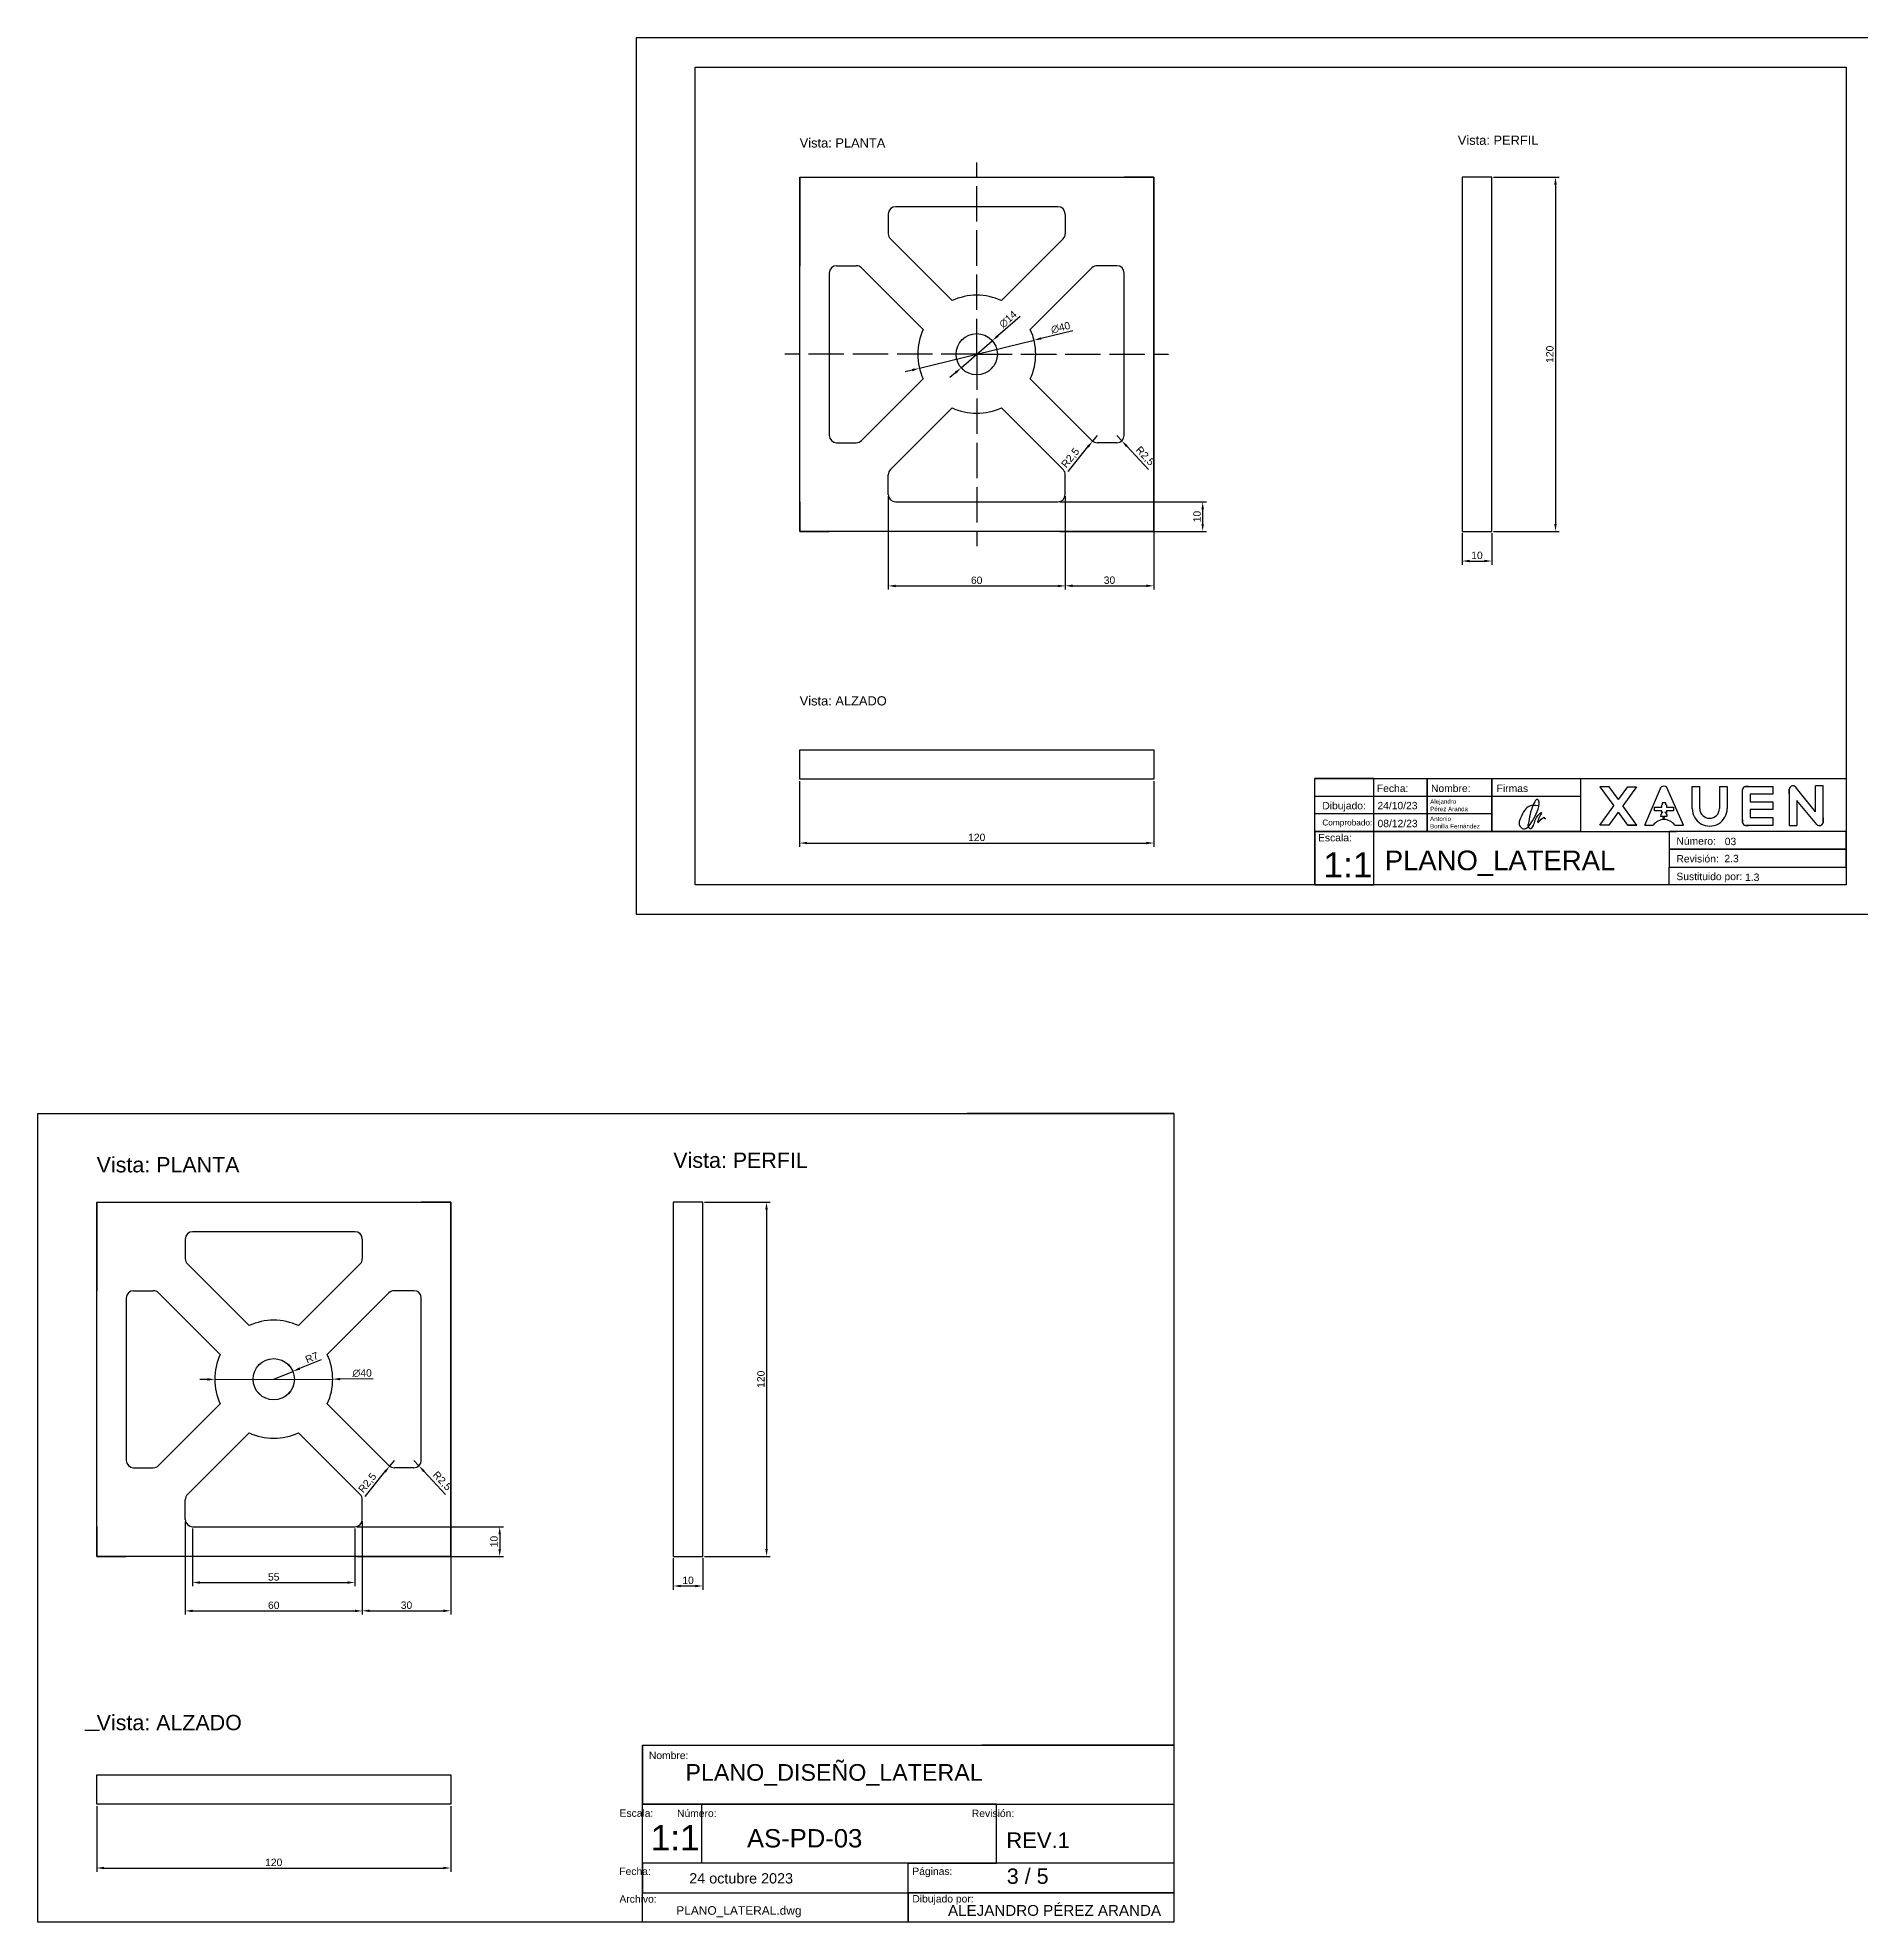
# Model space of a CAD drawing. Header units: millimetres. Extents: x 1763 to 2697, y 1718 to 2360.
# Drawn here: x 1763 to 2381, y 1721 to 2360 of the extents above; entities that cross this region are included whole.
import ezdxf

# ---------------------------------------------------------------- set-up
doc = ezdxf.new("R2010")
doc.units = ezdxf.units.MM
doc.linetypes.add('ACAD_ISO02W100', pattern=[15, 12, -3])
for name, color, linetype in [('BASE', 7, 'Continuous'), ('Cajetín', 7, 'Continuous'), ('COTA', 252, 'Continuous')]:
    doc.layers.add(name, color=color, linetype=linetype)
doc.styles.get("Standard").update_dxf_attribs({"font": 'arial.ttf'})
doc.dimstyles.new('ISO-25', dxfattribs={"dimtxt": 2.5, "dimasz": 2.5, "dimexe": 1.25, "dimexo": 0.625, "dimtad": 1, "dimtxsty": 'Standard', "dimcen": 2.5, "dimadec": 0, "dimazin": 0, "dimtfac": 1, "dimtmove": 0, "dimatfit": 3, "dimfxl": 1, "dimarcsym": 0})

# ---------------------------------------------------------------- blocks, each defined once
blk = doc.blocks.new('*D12')
at = {"layer": 'COTA', "color": 0, "lineweight": -2, "transparency": 16777216}
for p, q in [((1813.03, 1857.13), (1813.03, 1825.5)), ((1873.03, 1857.13), (1873.03, 1825.5)), ((1815.53, 1826.75), (1870.53, 1826.75))]:
    blk.add_line(p, q, dxfattribs=at)
at = {"layer": 'COTA', "color": 0, "transparency": 16777216}
for points in [[(1815.53, 1827.17), (1815.53, 1826.33), (1813.03, 1826.75)], [(1870.53, 1827.17), (1870.53, 1826.33), (1873.03, 1826.75)]]:
    blk.add_solid(points, dxfattribs=at)
at = {"layer": 'COTA', "color": 0, "transparency": 16777216, "insert": (1843.03, 1828.65), "char_height": 2.5, "attachment_point": 5}
blk.add_mtext('60', dxfattribs=at)
blk = doc.blocks.new('*D3')
at = {"layer": 'COTA', "color": 0, "lineweight": -2, "transparency": 16777216}
for p, q in [((1873.03, 1857.13), (1873.03, 1825.54)), ((1903.03, 1857.13), (1903.03, 1825.54)), ((1875.53, 1826.79), (1900.53, 1826.79))]:
    blk.add_line(p, q, dxfattribs=at)
at = {"layer": 'COTA', "color": 0, "transparency": 16777216}
for points in [[(1875.53, 1827.21), (1875.53, 1826.38), (1873.03, 1826.79)], [(1900.53, 1827.21), (1900.53, 1826.38), (1903.03, 1826.79)]]:
    blk.add_solid(points, dxfattribs=at)
at = {"layer": 'COTA', "color": 0, "transparency": 16777216, "insert": (1888.03, 1828.69), "char_height": 2.5, "attachment_point": 5}
blk.add_mtext('30', dxfattribs=at)
blk = doc.blocks.new('*D13')
at = {"layer": 'COTA', "color": 0, "lineweight": -2, "transparency": 16777216}
for p, q in [((1815.53, 1854.63), (1815.53, 1835.12)), ((1870.53, 1854.63), (1870.53, 1835.12)), ((1818.03, 1836.37), (1868.03, 1836.37))]:
    blk.add_line(p, q, dxfattribs=at)
at = {"layer": 'COTA', "color": 0, "transparency": 16777216}
for points in [[(1818.03, 1836.79), (1818.03, 1835.95), (1815.53, 1836.37)], [(1868.03, 1836.79), (1868.03, 1835.95), (1870.53, 1836.37)]]:
    blk.add_solid(points, dxfattribs=at)
at = {"layer": 'COTA', "color": 0, "transparency": 16777216, "insert": (1843.03, 1838.27), "char_height": 2.5, "attachment_point": 5}
blk.add_mtext('55', dxfattribs=at)
blk = doc.blocks.new('*D14')
at = {"layer": 'COTA', "color": 0, "lineweight": -2, "transparency": 16777216}
for p, q in [((1883.86, 1877.75), (1882.3, 1875.8)), ((1874, 1865.52), (1880.73, 1873.86))]:
    blk.add_line(p, q, dxfattribs=at)
at = {"layer": 'COTA', "color": 0, "transparency": 16777216}
blk.add_solid([(1880.4, 1874.12), (1881.05, 1873.6), (1882.3, 1875.8)], dxfattribs=at)
at = {"layer": 'COTA', "color": 0, "transparency": 16777216, "insert": (1874.92, 1870.05), "char_height": 2.5, "attachment_point": 5, "rotation": 51.12416}
blk.add_mtext('R2,5', dxfattribs=at)
blk = doc.blocks.new('*D15')
at = {"layer": 'COTA', "color": 0, "lineweight": -2, "transparency": 16777216}
for p, q in [((1859.11, 1911.87), (1851.82, 1908.87)), ((1843.03, 1905.25), (1849.51, 1907.92))]:
    blk.add_line(p, q, dxfattribs=at)
at = {"layer": 'COTA', "color": 0, "transparency": 16777216}
blk.add_solid([(1851.66, 1909.25), (1851.98, 1908.48), (1849.51, 1907.92)], dxfattribs=at)
at = {"layer": 'COTA', "color": 0, "transparency": 16777216, "insert": (1855.95, 1912.6), "char_height": 2.5, "attachment_point": 5, "rotation": 22.38913}
blk.add_mtext('R7', dxfattribs=at)
blk = doc.blocks.new('*D16')
at = {"layer": 'COTA', "color": 0, "lineweight": -2, "transparency": 16777216}
for p, q in [((1820.53, 1905.19), (1818.03, 1905.19)), ((1823.03, 1905.2), (1863.03, 1905.3)), ((1876.76, 1905.34), (1865.53, 1905.31))]:
    blk.add_line(p, q, dxfattribs=at)
at = {"layer": 'COTA', "color": 0, "transparency": 16777216}
for points in [[(1820.53, 1905.61), (1820.54, 1904.78), (1823.03, 1905.2)], [(1865.53, 1905.73), (1865.54, 1904.89), (1863.03, 1905.3)]]:
    blk.add_solid(points, dxfattribs=at)
at = {"layer": 'COTA', "color": 0, "transparency": 16777216, "insert": (1872.98, 1907.3), "char_height": 2.5, "attachment_point": 5, "rotation": 0.14967}
blk.add_mtext('∅40', dxfattribs=at)
blk = doc.blocks.new('*D17')
at = {"layer": 'COTA', "color": 0, "lineweight": -2, "transparency": 16777216}
for p, q in [((1890.53, 1877.75), (1892.23, 1875.92)), ((1901.21, 1866.22), (1893.93, 1874.08))]:
    blk.add_line(p, q, dxfattribs=at)
at = {"layer": 'COTA', "color": 0, "transparency": 16777216}
blk.add_solid([(1894.24, 1874.36), (1893.63, 1873.8), (1892.23, 1875.92)], dxfattribs=at)
at = {"layer": 'COTA', "color": 0, "transparency": 16777216, "insert": (1899.98, 1870.68), "char_height": 2.5, "attachment_point": 5, "rotation": 312.78667}
blk.add_mtext('R2,5', dxfattribs=at)
blk = doc.blocks.new('*D23')
at = {"layer": 'COTA', "color": 0, "lineweight": -2, "transparency": 16777216}
for p, q in [((1783.03, 1760.63), (1783.03, 1738.4)), ((1903.03, 1760.63), (1903.03, 1738.4)), ((1785.53, 1739.65), (1900.53, 1739.65))]:
    blk.add_line(p, q, dxfattribs=at)
at = {"layer": 'COTA', "color": 0, "transparency": 16777216}
for points in [[(1785.53, 1740.07), (1785.53, 1739.23), (1783.03, 1739.65)], [(1900.53, 1740.07), (1900.53, 1739.23), (1903.03, 1739.65)]]:
    blk.add_solid(points, dxfattribs=at)
at = {"layer": 'COTA', "color": 0, "transparency": 16777216, "insert": (1843.03, 1741.55), "char_height": 2.5, "attachment_point": 5}
blk.add_mtext('120', dxfattribs=at)
blk = doc.blocks.new('*D24')
at = {"layer": 'COTA', "color": 0, "lineweight": -2, "transparency": 16777216}
for p, q in [((1989.08, 1965.25), (2011.31, 1965.25)), ((2010.06, 1962.75), (2010.06, 1847.75)), ((1989.08, 1845.25), (2011.31, 1845.25))]:
    blk.add_line(p, q, dxfattribs=at)
at = {"layer": 'COTA', "color": 0, "transparency": 16777216}
for points in [[(2009.64, 1962.75), (2010.47, 1962.75), (2010.06, 1965.25)], [(2009.64, 1847.75), (2010.47, 1847.75), (2010.06, 1845.25)]]:
    blk.add_solid(points, dxfattribs=at)
at = {"layer": 'COTA', "color": 0, "transparency": 16777216, "insert": (2008.16, 1905.25), "char_height": 2.5, "attachment_point": 5, "rotation": 90}
blk.add_mtext('120', dxfattribs=at)
blk = doc.blocks.new('*D18')
at = {"layer": 'COTA', "color": 0, "lineweight": -2, "transparency": 16777216}
for p, q in [((1978.46, 1844.63), (1978.46, 1833.95)), ((1988.46, 1844.63), (1988.46, 1833.95)), ((1980.96, 1835.2), (1985.96, 1835.2))]:
    blk.add_line(p, q, dxfattribs=at)
at = {"layer": 'COTA', "color": 0, "transparency": 16777216}
for points in [[(1980.96, 1835.61), (1980.96, 1834.78), (1978.46, 1835.2)], [(1985.96, 1835.61), (1985.96, 1834.78), (1988.46, 1835.2)]]:
    blk.add_solid(points, dxfattribs=at)
at = {"layer": 'COTA', "color": 0, "transparency": 16777216, "insert": (1983.46, 1837.1), "char_height": 2.5, "attachment_point": 5}
blk.add_mtext('10', dxfattribs=at)
blk = doc.blocks.new('*D25')
at = {"layer": 'COTA', "color": 0, "lineweight": -2, "transparency": 16777216}
for p, q in [((1871.16, 1855.25), (1920.86, 1855.25)), ((1919.61, 1852.75), (1919.61, 1847.75)), ((1871.16, 1845.25), (1920.86, 1845.25))]:
    blk.add_line(p, q, dxfattribs=at)
at = {"layer": 'COTA', "color": 0, "transparency": 16777216}
for points in [[(1919.2, 1852.75), (1920.03, 1852.75), (1919.61, 1855.25)], [(1919.2, 1847.75), (1920.03, 1847.75), (1919.61, 1845.25)]]:
    blk.add_solid(points, dxfattribs=at)
at = {"layer": 'COTA', "color": 0, "transparency": 16777216, "insert": (1917.71, 1850.25), "char_height": 2.5, "attachment_point": 5, "rotation": 90}
blk.add_mtext('10', dxfattribs=at)
blk = doc.blocks.new('*D28')
at = {"layer": 'COTA', "color": 0, "lineweight": -2, "transparency": 16777216}
for p, q in [((2109.41, 2202.54), (2159.11, 2202.54)), ((2157.86, 2200.04), (2157.86, 2195.04)), ((2109.41, 2192.54), (2159.11, 2192.54))]:
    blk.add_line(p, q, dxfattribs=at)
at = {"layer": 'COTA', "color": 0, "transparency": 16777216}
for points in [[(2157.45, 2200.04), (2158.28, 2200.04), (2157.86, 2202.54)], [(2157.45, 2195.04), (2158.28, 2195.04), (2157.86, 2192.54)]]:
    blk.add_solid(points, dxfattribs=at)
at = {"layer": 'COTA', "color": 0, "transparency": 16777216, "insert": (2155.96, 2197.54), "char_height": 2.5, "attachment_point": 5, "rotation": 90}
blk.add_mtext('10', dxfattribs=at)
blk = doc.blocks.new('*D30')
at = {"layer": 'COTA', "color": 0, "lineweight": -2, "transparency": 16777216}
for p, q in [((2051.28, 2204.41), (2051.28, 2172.79)), ((2111.28, 2204.41), (2111.28, 2172.79)), ((2053.78, 2174.04), (2108.78, 2174.04))]:
    blk.add_line(p, q, dxfattribs=at)
at = {"layer": 'COTA', "color": 0, "transparency": 16777216}
for points in [[(2053.78, 2174.45), (2053.78, 2173.62), (2051.28, 2174.04)], [(2108.78, 2174.45), (2108.78, 2173.62), (2111.28, 2174.04)]]:
    blk.add_solid(points, dxfattribs=at)
at = {"layer": 'COTA', "color": 0, "transparency": 16777216, "insert": (2081.28, 2175.94), "char_height": 2.5, "attachment_point": 5}
blk.add_mtext('60', dxfattribs=at)
blk = doc.blocks.new('*D29')
at = {"layer": 'COTA', "color": 0, "lineweight": -2, "transparency": 16777216}
for p, q in [((2111.28, 2204.41), (2111.28, 2172.83)), ((2141.28, 2204.41), (2141.28, 2172.83)), ((2113.78, 2174.08), (2138.78, 2174.08))]:
    blk.add_line(p, q, dxfattribs=at)
at = {"layer": 'COTA', "color": 0, "transparency": 16777216}
for points in [[(2113.78, 2174.5), (2113.78, 2173.66), (2111.28, 2174.08)], [(2138.78, 2174.5), (2138.78, 2173.66), (2141.28, 2174.08)]]:
    blk.add_solid(points, dxfattribs=at)
at = {"layer": 'COTA', "color": 0, "transparency": 16777216, "insert": (2126.28, 2175.98), "char_height": 2.5, "attachment_point": 5}
blk.add_mtext('30', dxfattribs=at)
blk = doc.blocks.new('*D32')
at = {"layer": 'COTA', "color": 0, "lineweight": -2, "transparency": 16777216}
for p, q in [((2122.11, 2225.04), (2120.54, 2223.09)), ((2112.25, 2212.8), (2118.98, 2221.14))]:
    blk.add_line(p, q, dxfattribs=at)
at = {"layer": 'COTA', "color": 0, "transparency": 16777216}
blk.add_solid([(2118.65, 2221.41), (2119.3, 2220.88), (2120.54, 2223.09)], dxfattribs=at)
at = {"layer": 'COTA', "color": 0, "transparency": 16777216, "insert": (2113.17, 2217.34), "char_height": 2.5, "attachment_point": 5, "rotation": 51.12416}
blk.add_mtext('R2,5', dxfattribs=at)
blk = doc.blocks.new('*D34')
at = {"layer": 'COTA', "color": 0, "lineweight": -2, "transparency": 16777216}
for p, q in [((2128.78, 2225.04), (2130.48, 2223.2)), ((2139.46, 2213.51), (2132.18, 2221.37))]:
    blk.add_line(p, q, dxfattribs=at)
at = {"layer": 'COTA', "color": 0, "transparency": 16777216}
blk.add_solid([(2132.49, 2221.65), (2131.87, 2221.08), (2130.48, 2223.2)], dxfattribs=at)
at = {"layer": 'COTA', "color": 0, "transparency": 16777216, "insert": (2138.23, 2217.96), "char_height": 2.5, "attachment_point": 5, "rotation": 312.78667}
blk.add_mtext('R2,5', dxfattribs=at)
blk = doc.blocks.new('*D35')
at = {"layer": 'COTA', "color": 0, "lineweight": -2, "transparency": 16777216}
for p, q in [((2021.28, 2107.91), (2021.28, 2085.68)), ((2141.28, 2107.91), (2141.28, 2085.68)), ((2023.78, 2086.93), (2138.78, 2086.93))]:
    blk.add_line(p, q, dxfattribs=at)
at = {"layer": 'COTA', "color": 0, "transparency": 16777216}
for points in [[(2023.78, 2087.35), (2023.78, 2086.52), (2021.28, 2086.93)], [(2138.78, 2087.35), (2138.78, 2086.52), (2141.28, 2086.93)]]:
    blk.add_solid(points, dxfattribs=at)
at = {"layer": 'COTA', "color": 0, "transparency": 16777216, "insert": (2081.28, 2088.84), "char_height": 2.5, "attachment_point": 5}
blk.add_mtext('120', dxfattribs=at)
blk = doc.blocks.new('*D36')
at = {"layer": 'COTA', "color": 0, "lineweight": -2, "transparency": 16777216}
for p, q in [((2256.46, 2312.54), (2278.69, 2312.54)), ((2277.44, 2310.04), (2277.44, 2195.04)), ((2256.46, 2192.54), (2278.69, 2192.54))]:
    blk.add_line(p, q, dxfattribs=at)
at = {"layer": 'COTA', "color": 0, "transparency": 16777216}
for points in [[(2277.02, 2310.04), (2277.85, 2310.04), (2277.44, 2312.54)], [(2277.02, 2195.04), (2277.85, 2195.04), (2277.44, 2192.54)]]:
    blk.add_solid(points, dxfattribs=at)
at = {"layer": 'COTA', "color": 0, "transparency": 16777216, "insert": (2275.53, 2252.54), "char_height": 2.5, "attachment_point": 5, "rotation": 90}
blk.add_mtext('120', dxfattribs=at)
blk = doc.blocks.new('*D37')
at = {"layer": 'COTA', "color": 0, "lineweight": -2, "transparency": 16777216}
for p, q in [((2245.83, 2191.91), (2245.83, 2181.23)), ((2255.83, 2191.91), (2255.83, 2181.23)), ((2248.33, 2182.48), (2253.33, 2182.48))]:
    blk.add_line(p, q, dxfattribs=at)
at = {"layer": 'COTA', "color": 0, "transparency": 16777216}
for points in [[(2248.33, 2182.9), (2248.33, 2182.07), (2245.83, 2182.48)], [(2253.33, 2182.9), (2253.33, 2182.07), (2255.83, 2182.48)]]:
    blk.add_solid(points, dxfattribs=at)
at = {"layer": 'COTA', "color": 0, "transparency": 16777216, "insert": (2250.83, 2184.38), "char_height": 2.5, "attachment_point": 5}
blk.add_mtext('10', dxfattribs=at)
blk = doc.blocks.new('*D38')
at = {"layer": 'COTA', "color": 0, "lineweight": -2, "transparency": 16777216}
for p, q in [((2096.03, 2265.36), (2088.45, 2258.77)), ((2076, 2247.94), (2086.57, 2257.13)), ((2074.12, 2246.3), (2072.23, 2244.66))]:
    blk.add_line(p, q, dxfattribs=at)
at = {"layer": 'COTA', "color": 0, "transparency": 16777216}
for points in [[(2088.18, 2259.09), (2088.72, 2258.46), (2086.57, 2257.13)], [(2073.84, 2246.62), (2074.39, 2245.99), (2076, 2247.94)]]:
    blk.add_solid(points, dxfattribs=at)
at = {"layer": 'COTA', "color": 0, "transparency": 16777216, "insert": (2091.89, 2264.37), "char_height": 2.5, "attachment_point": 5, "rotation": 41.02001}
blk.add_mtext('∅14', dxfattribs=at)
blk = doc.blocks.new('*D59')
at = {"layer": 'COTA', "color": 0, "lineweight": -2, "transparency": 16777216}
for p, q in [((2113.84, 2260.53), (2103.13, 2257.9)), ((2061.86, 2247.77), (2100.71, 2257.31)), ((2059.43, 2247.17), (2057.01, 2246.57))]:
    blk.add_line(p, q, dxfattribs=at)
at = {"layer": 'COTA', "color": 0, "transparency": 16777216}
for points in [[(2103.04, 2258.31), (2103.23, 2257.5), (2100.71, 2257.31)], [(2059.33, 2247.58), (2059.53, 2246.77), (2061.86, 2247.77)]]:
    blk.add_solid(points, dxfattribs=at)
at = {"layer": 'COTA', "color": 0, "transparency": 16777216, "insert": (2109.71, 2261.55), "char_height": 2.5, "attachment_point": 5, "rotation": 13.79635}
blk.add_mtext('∅40', dxfattribs=at)

msp = doc.modelspace()

# ---------------------------------------------------------------- linework, layer by layer
for p, q in [((2245.833, 2312.537), (2245.833, 2192.537)), ((2255.833, 2312.537), (2245.833, 2312.537)), ((2255.833, 2192.537), (2255.833, 2312.537)), ((2141.284, 2202.537), (2141.284, 2192.537)), ((2245.833, 2192.537), (2255.833, 2192.537)), ((2021.284, 2118.537), (2141.284, 2118.537)), ((2021.284, 2108.537), (2021.284, 2118.537)), ((2141.284, 2118.537), (2141.284, 2108.537)), ((2141.284, 2108.537), (2021.284, 2108.537)), ((1763.034, 1995.25), (1783.034, 1995.25)), ((2148.034, 1995.25), (2078.034, 1995.25)), ((1978.456, 1965.25), (1978.456, 1845.25)), ((1988.456, 1965.25), (1978.456, 1965.25)), ((1988.456, 1845.25), (1988.456, 1965.25)), ((2148.034, 1892.209), (2148.034, 1872.209)), ((1903.034, 1855.25), (1903.034, 1845.25)), ((1978.456, 1845.25), (1988.456, 1845.25)), ((1784.034, 1786.25), (1779.03, 1786.25)), ((1784.034, 1786.25), (1784.034, 1786.25)), ((1783.034, 1771.25), (1903.034, 1771.25)), ((1783.034, 1761.25), (1783.034, 1771.25)), ((1903.034, 1771.25), (1903.034, 1761.25)), ((1903.034, 1761.25), (1783.034, 1761.25))]:
    msp.add_line(p, q)
msp.add_lwpolyline([(1763.034, 1995.25), (2148.034, 1995.25), (2148.034, 1721.25), (1763.034, 1721.25)], close=True)
at = {"layer": 'BASE'}
for p, q in [((2021.284, 2312.537), (2021.284, 2292.537)), ((2021.284, 2312.537), (2021.284, 2292.537)), ((2021.284, 2312.537), (2041.284, 2312.537)), ((2141.284, 2192.537), (2141.284, 2312.537)), ((2141.284, 2312.537), (2141.284, 2292.537)), ((2051.284, 2300.037), (2051.284, 2293.367)), ((2111.284, 2300.037), (2111.284, 2293.367)), ((2021.284, 2292.537), (2021.284, 2282.537)), ((2072.914, 2270.701), (2052.016, 2291.599)), ((2089.654, 2270.701), (2110.552, 2291.599)), ((2033.784, 2282.537), (2040.454, 2282.537)), ((2042.222, 2281.805), (2063.12, 2260.907)), ((2099.448, 2260.907), (2120.346, 2281.805)), ((2128.784, 2282.537), (2122.114, 2282.537)), ((2081.284, 2272.537), (2081.284, 2272.537)), ((2075.668, 2256.715), (2077.106, 2258.153)), ((2086.9, 2256.715), (2085.462, 2258.153)), ((2075.668, 2248.359), (2077.106, 2246.92)), ((2085.462, 2246.92), (2086.9, 2248.359)), ((2042.222, 2223.269), (2063.12, 2244.167)), ((2120.346, 2223.269), (2099.448, 2244.167)), ((2052.016, 2213.475), (2072.914, 2234.372)), ((2089.654, 2234.372), (2110.552, 2213.475)), ((2033.784, 2222.537), (2040.454, 2222.537)), ((2128.784, 2222.537), (2122.114, 2222.537)), ((2021.284, 2192.537), (2021.284, 2212.537)), ((2051.284, 2205.037), (2051.284, 2211.707)), ((2111.284, 2205.037), (2111.284, 2211.707)), ((2141.284, 2192.537), (2141.284, 2212.537)), ((1783.034, 1965.25), (1783.034, 1945.25)), ((1783.034, 1965.25), (1783.034, 1945.25)), ((1783.034, 1965.25), (1803.034, 1965.25)), ((1903.034, 1845.25), (1903.034, 1965.25)), ((1903.034, 1965.25), (1903.034, 1945.25)), ((1813.034, 1952.75), (1813.034, 1946.08)), ((1873.034, 1952.75), (1873.034, 1946.08)), ((1783.034, 1945.25), (1783.034, 1935.25)), ((1834.665, 1923.415), (1813.767, 1944.313)), ((1851.404, 1923.415), (1872.302, 1944.313)), ((1795.534, 1935.25), (1802.204, 1935.25)), ((1890.534, 1935.25), (1883.864, 1935.25)), ((1803.972, 1934.518), (1824.87, 1913.62)), ((1861.199, 1913.62), (1882.097, 1934.518)), ((1843.034, 1925.25), (1843.034, 1925.25)), ((1837.418, 1909.429), (1838.856, 1910.867)), ((1848.651, 1909.429), (1847.213, 1910.867)), ((1803.972, 1875.983), (1824.87, 1896.881)), ((1837.418, 1901.072), (1838.856, 1899.634)), ((1847.213, 1899.634), (1848.651, 1901.072)), ((1882.097, 1875.983), (1861.199, 1896.881)), ((1813.767, 1866.188), (1834.665, 1887.086)), ((1851.404, 1887.086), (1872.302, 1866.188)), ((1795.534, 1875.25), (1802.204, 1875.25)), ((1890.534, 1875.25), (1883.864, 1875.25)), ((1783.034, 1845.25), (1783.034, 1865.25)), ((1903.034, 1845.25), (1903.034, 1865.25)), ((1813.034, 1857.75), (1813.034, 1864.42)), ((1873.034, 1857.75), (1873.034, 1864.42))]:
    msp.add_line(p, q, dxfattribs=at)
for points in [[(2021.284, 2312.537), (2141.284, 2312.537), (2141.284, 2192.537), (2021.284, 2192.537)], [(1783.034, 1965.25), (1903.034, 1965.25), (1903.034, 1845.25), (1783.034, 1845.25)]]:
    msp.add_lwpolyline(points, close=True, dxfattribs=at)
for points in [[(2141.284, 2302.537), (2141.284, 2312.537), (2131.284, 2312.537)], [(2108.784, 2302.537), (2053.784, 2302.537)], [(2031.284, 2280.037), (2031.284, 2225.037)], [(2131.284, 2225.037), (2131.284, 2280.037)], [(2021.284, 2202.537), (2021.284, 2192.537), (2031.284, 2192.537)], [(2053.784, 2202.537), (2108.784, 2202.537)], [(1903.034, 1955.25), (1903.034, 1965.25), (1893.034, 1965.25)], [(1870.534, 1955.25), (1815.534, 1955.25)], [(1793.034, 1932.75), (1793.034, 1877.75)], [(1893.034, 1877.75), (1893.034, 1932.75)], [(1783.034, 1855.25), (1783.034, 1845.25), (1793.034, 1845.25)], [(1815.534, 1855.25), (1870.534, 1855.25)]]:
    msp.add_lwpolyline(points, dxfattribs=at)
for centre in [(2081.284, 2252.537), (1843.034, 1905.25)]:
    msp.add_circle(centre, 7, dxfattribs=at)
for centre, radius, start, end in [((2053.784, 2300.037), 2.5, 90, 180), ((2108.784, 2300.037), 2.5, 0, 90), ((2053.784, 2293.367), 2.5, 180, 225), ((2108.784, 2293.367), 2.5, 315, 0), ((2033.784, 2280.037), 2.5, 90, 180), ((2040.454, 2280.037), 2.5, 45, 90), ((2122.114, 2280.037), 2.5, 90, 135), ((2128.784, 2280.037), 2.5, 0, 90), ((2081.284, 2252.537), 20, 65.260359, 114.739641), ((2081.284, 2252.537), 20, 155.260359, 204.739641), ((2081.284, 2252.537), 20, 335.260359, 24.739641), ((2081.284, 2252.537), 20, 245.260359, 294.739641), ((2033.784, 2225.037), 2.5, 180, 270), ((2040.454, 2225.037), 2.5, 270, 315), ((2122.114, 2225.037), 2.5, 225, 270), ((2128.784, 2225.037), 2.5, 270, 0), ((2053.784, 2211.707), 2.5, 135, 180), ((2108.784, 2211.707), 2.5, 0, 45), ((2053.784, 2205.037), 2.5, 180, 270), ((2108.784, 2205.037), 2.5, 270, 0), ((1815.534, 1952.75), 2.5, 90, 180), ((1870.534, 1952.75), 2.5, 0, 90), ((1815.534, 1946.08), 2.5, 180, 225), ((1870.534, 1946.08), 2.5, 315, 0), ((1795.534, 1932.75), 2.5, 90, 180), ((1802.204, 1932.75), 2.5, 45, 90), ((1883.864, 1932.75), 2.5, 90, 135), ((1890.534, 1932.75), 2.5, 0, 90), ((1843.034, 1905.25), 20, 65.260359, 114.739641), ((1843.034, 1905.25), 20, 155.260359, 204.739641), ((1843.034, 1905.25), 20, 335.260359, 24.739641), ((1843.034, 1905.25), 20, 245.260359, 294.739641), ((1795.534, 1877.75), 2.5, 180, 270), ((1890.534, 1877.75), 2.5, 270, 0), ((1802.204, 1877.75), 2.5, 270, 315), ((1883.864, 1877.75), 2.5, 225, 270), ((1815.534, 1864.42), 2.5, 135, 180), ((1870.534, 1864.42), 2.5, 0, 45), ((1815.534, 1857.75), 2.5, 180, 270), ((1870.534, 1857.75), 2.5, 270, 0)]:
    msp.add_arc(centre, radius, start, end, dxfattribs=at)
at = {"layer": 'Cajetín'}
for p, q in [((2215.916, 2108.798), (2195.916, 2108.798)), ((2215.916, 2090.798), (2215.916, 2108.798)), ((2195.916, 2102.798), (2215.916, 2102.798)), ((2215.916, 2102.798), (2285.916, 2102.798)), ((2285.916, 2102.798), (2285.916, 2096.798)), ((2295.648, 2106.011), (2292.511, 2106.011)), ((2292.511, 2106.011), (2297.207, 2099.498)), ((2298.766, 2101.659), (2295.648, 2106.011)), ((2298.766, 2101.659), (2301.907, 2106.011)), ((2304.907, 2106.011), (2300.269, 2099.56)), ((2301.907, 2106.011), (2304.907, 2106.011)), ((2307.746, 2092.996), (2313.3, 2105.939)), ((2320.769, 2092.996), (2315.116, 2105.951)), ((2342.87, 2106.062), (2341.87, 2106.062)), ((2365.602, 2097.548), (2359.154, 2105.5)), ((2366, 2093.191), (2359.252, 2101.354)), ((2215.916, 2096.798), (2195.916, 2096.798)), ((2215.916, 2090.798), (2215.916, 2096.798)), ((2255.916, 2096.798), (2215.916, 2096.798)), ((2292.511, 2092.991), (2297.207, 2099.498)), ((2298.718, 2097.402), (2295.548, 2092.991)), ((2298.718, 2097.402), (2301.899, 2092.991)), ((2304.975, 2092.991), (2300.269, 2099.56)), ((2313.073, 2096.068), (2313.073, 2096.067)), ((2313.073, 2096.067), (2313.983, 2096.065)), ((2314.043, 2095.685), (2313.983, 2096.065)), ((2314.355, 2096.063), (2314.268, 2095.642)), ((2314.355, 2096.063), (2315.264, 2096.061)), ((2368.161, 2093.823), (2368.161, 2095.517)), ((2195.916, 2090.798), (2215.916, 2090.798)), ((2215.916, 2090.798), (2315.916, 2090.798)), ((2295.548, 2092.991), (2292.511, 2092.991)), ((2304.975, 2092.991), (2301.899, 2092.991)), ((2301.927, 2092.991), (2304.975, 2092.991)), ((2315.916, 2090.798), (2318.416, 2090.798)), ((1968.034, 1781.25), (1968.034, 1761.25)), ((2148.034, 1781.25), (2083.034, 1781.25)), ((1968.034, 1741.25), (1968.034, 1761.25)), ((1968.034, 1761.25), (2148.034, 1761.25)), ((2088.034, 1761.25), (1968.034, 1761.25)), ((1968.034, 1761.25), (1988.034, 1761.25)), ((1988.034, 1761.25), (1988.034, 1741.25)), ((2088.034, 1741.25), (2088.034, 1761.25)), ((1968.034, 1721.25), (1968.034, 1741.25)), ((2148.034, 1741.25), (1968.034, 1741.25)), ((1968.034, 1741.25), (1968.034, 1731.25)), ((2058.034, 1721.25), (2058.034, 1741.25)), ((2058.034, 1741.25), (2088.034, 1741.25)), ((1968.034, 1731.25), (2148.034, 1731.25)), ((2148.034, 1731.25), (2058.034, 1731.25)), ((2058.034, 1731.25), (2058.034, 1721.25))]:
    msp.add_line(p, q, dxfattribs=at)
for points in [[(1965.916, 2062.798), (2385.916, 2062.798), (2385.916, 2359.798), (1965.916, 2359.798)], [(1985.916, 2349.798), (2375.916, 2349.798), (2375.916, 2072.798), (1985.916, 2072.798)], [(2375.916, 2072.798), (2195.916, 2072.798), (2195.916, 2108.798), (2375.916, 2108.798)], [(2215.916, 2108.798), (2233.916, 2108.798), (2233.916, 2090.798), (2215.916, 2090.798)], [(2233.916, 2108.798), (2255.916, 2108.798), (2255.916, 2090.798), (2233.916, 2090.798)], [(2255.916, 2108.798), (2285.916, 2108.798), (2285.916, 2090.798), (2255.916, 2090.798)], [(2195.916, 2072.798), (2215.916, 2072.798), (2215.916, 2090.798), (2195.916, 2090.798)], [(2315.916, 2084.798), (2375.916, 2084.798), (2375.916, 2090.798), (2315.916, 2090.798)], [(2315.916, 2078.798), (2375.916, 2078.798), (2375.916, 2084.798), (2315.916, 2084.798)], [(2375.916, 2072.798), (2315.916, 2072.798), (2315.916, 2078.798), (2375.916, 2078.798)], [(2148.034, 1721.25), (1968.034, 1721.25), (1968.034, 1781.25), (2148.034, 1781.25)]]:
    msp.add_lwpolyline(points, close=True, dxfattribs=at)
for points in [[(2323.787, 2098.587), (2323.787, 2106.055), (2326.339, 2106.055)], [(2326.339, 2098.611), (2326.339, 2106.055)], [(2333.011, 2106.055), (2335.634, 2106.055), (2335.634, 2098.587)], [(2333.011, 2106.055), (2333.011, 2098.611)], [(2340.87, 2093.887), (2340.87, 2105.062)], [(2340.87, 2104.062), (2340.87, 2105.062)], [(2341.87, 2106.062), (2351.054, 2106.062), (2351.054, 2103.483)], [(2341.87, 2106.062), (2342.87, 2106.062)], [(2351.054, 2103.483), (2343.458, 2103.483), (2343.458, 2100.846), (2351.054, 2100.846)], [(2351.054, 2100.846), (2351.054, 2098.311)], [(2356.592, 2105.133), (2356.592, 2092.858), (2359.252, 2092.858)], [(2356.592, 2103.634), (2356.592, 2105.133)], [(2359.252, 2101.354), (2359.252, 2092.858)], [(2368.161, 2093.823), (2368.161, 2106.312), (2365.602, 2106.312)], [(2365.602, 2097.548), (2365.602, 2106.312)], [(2313.468, 2097.823), (2311.036, 2097.823), (2311.036, 2099.125), (2313.468, 2099.125)], [(2313.468, 2099.125), (2313.468, 2099.818), (2313.617, 2099.818)], [(2313.822, 2097.264), (2313.468, 2097.264), (2313.468, 2097.823)], [(2314.886, 2099.818), (2314.886, 2100.534), (2313.617, 2100.534), (2313.617, 2099.818)], [(2315.043, 2097.823), (2315.043, 2097.264), (2314.515, 2097.264)], [(2314.886, 2099.818), (2315.043, 2099.818), (2315.043, 2099.125)], [(2315.043, 2099.125), (2317.474, 2099.125), (2317.474, 2097.823), (2315.043, 2097.823)], [(2340.87, 2094.887), (2340.87, 2093.887)], [(2351.054, 2095.612), (2351.054, 2092.887), (2341.87, 2092.887)], [(2351.054, 2098.311), (2343.438, 2098.311), (2343.438, 2095.612), (2351.054, 2095.612)], [(2368.161, 2095.517), (2368.161, 2093.823)], [(2307.746, 2092.996), (2310.574, 2092.996)], [(2317.86, 2092.996), (2320.769, 2092.996)], [(2341.87, 2092.887), (2342.87, 2092.887)], [(2366.832, 2092.858), (2366.931, 2092.858)], [(2366.931, 2092.858), (2366.832, 2092.858)]]:
    msp.add_lwpolyline(points, dxfattribs=at)
msp.add_circle((2314.12, 2095.475), 0.224, dxfattribs=at)
for centre, radius, start, end in [((2314.218, 2104.484), 1.72, 58.50033, 122.238807), ((2341.87, 2105.062), 1, 90, 180), ((2357.922, 2104.973), 1.339, 23.160339, 173.13873), ((2314.217, 2090.451), 4.444, 34.948588, 145.051412), ((2314.169, 2096.214), 1.106, 108.268167, 187.615043), ((2314.169, 2096.214), 1.106, 352.020915, 71.731833), ((2329.711, 2098.599), 5.923, 179.886384, 0.113616), ((2329.675, 2098.654), 3.336, 180.734198, 359.265802), ((2341.87, 2093.887), 1, 180, 270), ((2366.881, 2094.188), 1.331, 228.500793, 344.117905)]:
    msp.add_arc(centre, radius, start, end, dxfattribs=at)
msp.add_spline([(2271.437, 2099.526), (2268.664, 2099.422), (2267.038, 2098.122), (2265.584, 2095.334), (2265.162, 2093.067), (2265.817, 2092.166), (2266.56, 2091.753), (2267.611, 2091.948), (2269.178, 2093.725), (2270.898, 2096.774), (2271.93, 2100.2), (2271.759, 2101.219), (2271.4, 2101.644), (2270.092, 2100.305), (2268.166, 2093.378), (2268.102, 2093.092), (2268.479, 2092.078), (2269.163, 2091.907), (2269.224, 2091.929), (2270.123, 2093.287), (2271.954, 2096.764), (2272.57, 2097.247), (2271.521, 2094.644), (2271.35, 2093.961), (2273.401, 2095.62), (2273.647, 2095.707), (2273.601, 2095.331), (2274.148, 2095.236)], degree=3, dxfattribs=at)
at = {"layer": 'COTA', "linetype": 'ACAD_ISO02W100'}
for q in [(2081.284, 2317.537), (2016.284, 2252.537), (2081.284, 2187.537), (2146.284, 2252.537)]:
    msp.add_line((2081.284, 2252.537), q, dxfattribs=at)

# ---------------------------------------------------------------- texts
at = {"attachment_point": 1}
for s, width, gutter_width, heights, insert, char_height in [('PLANO_LATERAL', 247.55724, 33.326, [0], (2219.566, 2084.388), 6.66512), ('3 / 5', 104.23749, 26.071, [61.486], (2091.478, 1739.492), 5.2142)]:
    msp.add_mtext_dynamic_manual_height_columns(s, width=width, gutter_width=gutter_width, heights=heights, dxfattribs=dict(at, insert=insert, char_height=char_height))
at = {"layer": 'BASE', "attachment_point": 1}
for s, width, gutter_width, insert, char_height in [('Vista: PLANTA', 186.03614, 15.582, (2021.284, 2325.704), 3.11638), ('Vista: PERFIL', 186.03614, 15.582, (2244.326, 2326.625), 3.11638), ('Vista: ALZADO', 186.03614, 15.582, (2021.284, 2136.666), 3.11638), ('Vista: PLANTA', 310.06023, 25.97, (1783.034, 1980.529), 5.19396), ('Vista: PERFIL', 310.06023, 25.97, (1978.456, 1982.064), 5.19396), ('Vista: ALZADO', 310.06023, 25.97, (1783.034, 1791.529), 5.19396)]:
    msp.add_mtext_dynamic_manual_height_columns(s, width=width, gutter_width=gutter_width, heights=[0], dxfattribs=dict(at, insert=insert, char_height=char_height))
at = {"layer": 'Cajetín', "attachment_point": 1}
for s, width, gutter_width, heights, insert, char_height in [('Dibujado:', 2.46235, 12.5, [0], (2198.416, 2100.853), 2.5), ('Fecha:', 2.46235, 12.5, [0], (2216.914, 2106.71), 2.5), ('24/10/23', 2.46235, 12.5, [0], (2217.079, 2100.867), 2.5), ('Alejandro Pérez Aranda', 13.66588, 12.5, [7.916], (2234.964, 2101.722), 1.5), ('Nombre:', 2.46235, 12.5, [0], (2235.256, 2106.717), 2.5), ('Firmas', 2.46235, 12.5, [0], (2257.489, 2106.717), 2.5), ('Comprobado:', 2.5, 12.5, [0], (2198.416, 2094.882), 2), ('08/12/23', 2.46235, 12.5, [0], (2217.12, 2094.801), 2.5), ('Antonio \\PBonilla Fernández', 18.88062, 12.5, [7.02], (2234.918, 2095.885), 1.5), ('Escala:', 20, 12.5, [0], (2196.968, 2090.008), 2.5), ('Número:', 2.46235, 12.5, [0], (2318.416, 2088.853), 2.5), ('03', 2.46235, 12.5, [0], (2334.807, 2088.722), 2.5), ('1:1', 47.04129, 42.785, [0], (2198.783, 2083.826), 8.557), ('Revisión:', 19.90916, 12.5, [5.96], (2318.416, 2082.853), 2.5), ('2.3', 2.46235, 12.5, [0], (2334.682, 2082.933), 2.5), ('Sustituido por:', 24.25851, 12.5, [4.341], (2318.416, 2076.853), 2.5), ('1.3', 2.46235, 12.5, [0], (2341.68, 2076.592), 2.5), ('Nombre:', 94.73064, 12.5, [0], (1970.184, 1779.051), 2.5), ('PLANO_DISEÑO_LATERAL', 141.22042, 28.214, [0], (1982.566, 1774.858), 5.64273), ('^IEscala:', 10.65019, 12.5, [0], (1960.25, 1759.491), 2.5), ('^INúmero:', 10.65019, 12.5, [0], (1979.72, 1759.442), 2.5), ('^IRevisión:', 10.65019, 12.5, [0], (2079.636, 1759.41), 2.5), ('1:1', 47.04129, 42.785, [0], (1970.776, 1754.193), 8.557), ('AS-PD-03', 155.57185, 31.081, [0], (2003.429, 1752.833), 6.2162), ('REV.1', 133.37546, 26.646, [0], (2091.332, 1751.703), 5.3293), ('^IFecha:', 10.65019, 12.5, [0], (1960.158, 1739.76), 2.5), ('24 octubre 2023', 87.20659, 17.423, [0], (1983.852, 1737.892), 3.4845), ('^IPáginas:', 29.94914, 12.5, [3.888], (2049.46, 1739.81), 2.5), ('^IArchivo:', 10.65019, 12.5, [0], (1960.197, 1730.411), 2.5), ('^IDibujado por:', 45.92393, 12.5, [6.739], (2049.473, 1730.47), 2.5), ('PLANO_LATERAL.dwg', 72.43723, 14.472, [0], (1979.449, 1726.708), 2.89437), ('ALEJANDRO PÉREZ ARANDA', 91.99793, 18.38, [0], (2071.564, 1727.112), 3.67595)]:
    msp.add_mtext_dynamic_manual_height_columns(s, width=width, gutter_width=gutter_width, heights=heights, dxfattribs=dict(at, insert=insert, char_height=char_height))

# ---------------------------------------------------------------- dimensions: what is measured, and where the dimension line sits
at = {"layer": 'COTA'}
for base, p1, p2, angle, picture, middle in [((2277.435, 2192.537), (2255.833, 2312.537), (2255.833, 2192.537), 90, '*D36', (2275.534, 2252.537)), ((2157.863, 2192.537), (2108.784, 2202.537), (2108.784, 2192.537), 90, '*D28', (2155.962, 2197.537)), ((2141.284, 2086.935), (2021.284, 2108.537), (2141.284, 2108.537), 180, '*D35', (2081.284, 2088.836)), ((2010.058, 1845.25), (1988.456, 1965.25), (1988.456, 1845.25), 90, '*D24', (2008.157, 1905.25)), ((1919.614, 1845.25), (1870.534, 1855.25), (1870.534, 1845.25), 90, '*D25', (1917.712, 1850.25)), ((1903.034, 1739.648), (1783.034, 1761.25), (1903.034, 1761.25), 180, '*D23', (1843.034, 1741.55))]:
    dim = msp.add_linear_dim(base=base, p1=p1, p2=p2, angle=angle, dimstyle='ISO-25', dxfattribs=at)
    dim.commit()
    dim.dimension.update_dxf_attribs({"geometry": picture, "text_midpoint": middle})
dim = msp.add_diameter_dim_2p(p1=(2076.003, 2247.943), p2=(2086.565, 2257.131), dimstyle='ISO-25', dxfattribs=at)
dim.commit()
dim.dimension.update_dxf_attribs({"geometry": '*D38', "text_midpoint": (2091.889, 2264.375)})
for p1, p2, picture, middle in [((2061.861, 2247.767), (2100.707, 2257.306), '*D59', (2110.18, 2259.632)), ((1823.035, 1905.198), (1863.034, 1905.303), '*D16', (1872.987, 1905.329))]:
    dim = msp.add_diameter_dim_2p(p1=p1, p2=p2, dimstyle='ISO-25', dxfattribs=at)
    dim.commit()
    dim.dimension.update_dxf_attribs({"geometry": picture, "text_midpoint": middle, "dimtype": 163})
for center, mpoint, picture, middle in [((2122.114, 2225.037), (2120.545, 2223.09), '*D32', (2113.173, 2217.336)), ((2128.784, 2225.037), (2130.482, 2223.202), '*D34', (2138.229, 2217.964)), ((1883.864, 1877.75), (1882.295, 1875.804), '*D14', (1874.924, 1870.05)), ((1890.534, 1877.75), (1892.233, 1875.916), '*D17', (1899.98, 1870.678))]:
    dim = msp.add_radius_dim(center=center, mpoint=mpoint, dimstyle='ISO-25', dxfattribs=at)
    dim.commit()
    dim.dimension.update_dxf_attribs({"geometry": picture, "text_midpoint": middle})
for base, p1, p2, picture, middle in [((2111.284, 2174.037), (2051.284, 2205.037), (2111.284, 2205.037), '*D30', (2081.284, 2175.939)), ((2141.284, 2174.079), (2111.284, 2205.037), (2141.284, 2205.037), '*D29', (2126.284, 2175.981)), ((2255.833, 2182.482), (2245.833, 2192.537), (2255.833, 2192.537), '*D37', (2250.833, 2184.384)), ((1873.034, 1826.751), (1813.034, 1857.75), (1873.034, 1857.75), '*D12', (1843.034, 1828.653)), ((1870.534, 1836.369), (1815.534, 1855.25), (1870.534, 1855.25), '*D13', (1843.034, 1838.266)), ((1903.034, 1826.793), (1873.034, 1857.75), (1903.034, 1857.75), '*D3', (1888.034, 1828.695)), ((1988.456, 1835.196), (1978.456, 1845.25), (1988.456, 1845.25), '*D18', (1983.456, 1837.098))]:
    dim = msp.add_linear_dim(base=base, p1=p1, p2=p2, dimstyle='ISO-25', dxfattribs=at)
    dim.commit()
    dim.dimension.update_dxf_attribs({"geometry": picture, "text_midpoint": middle})
dim = msp.add_radius_dim(center=(1843.034, 1905.25), mpoint=(1849.507, 1907.917), dimstyle='ISO-25', dxfattribs=at)
dim.commit()
dim.dimension.update_dxf_attribs({"geometry": '*D15', "text_midpoint": (1856.668, 1910.867), "dimtype": 164})

doc.saveas('drawing.dxf')
